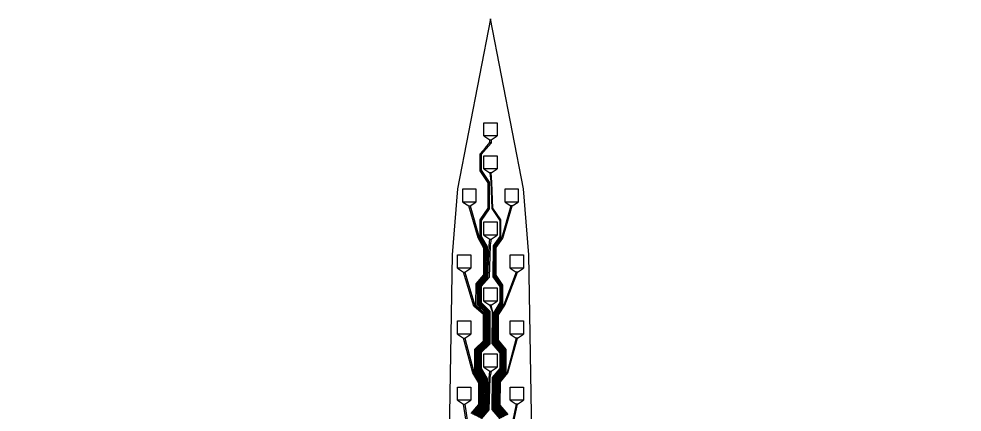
# Model space of a CAD drawing. Header units: inches. Extents: x 106592 to 209533, y 57057 to 74911.
# Drawn here: x 115401 to 116115, y 72411 to 72708 of the extents above; entities that cross this region are included whole.
import ezdxf

# ---------------------------------------------------------------- set-up
doc = ezdxf.new("R2010")
doc.units = ezdxf.units.IN
doc.header["$MEASUREMENT"] = 0
for name, color, linetype in [('metal', 221, 'Continuous'), ('nitride window', 40, 'Continuous'), ('profile', 140, 'Continuous')]:
    doc.layers.add(name, color=color, linetype=linetype)

msp = doc.modelspace()

# ---------------------------------------------------------------- linework, layer by layer
at = {"layer": 'metal'}
for points in [[(115753.25, 72629.52), (115763.25, 72629.52), (115763.25, 72619.52), (115753.25, 72619.52)], [(115763.25, 72619.52), (115753.25, 72619.52), (115757.75, 72616.52), (115758.75, 72616.52), (115763.25, 72619.52)], [(115757.75, 72616.52), (115758.75, 72616.52), (115758.75, 72614.02), (115757.75, 72614.52)], [(115753.25, 72604.52), (115763.25, 72604.52), (115763.25, 72594.52), (115753.25, 72594.52)], [(115763.25, 72594.52), (115753.25, 72594.52), (115757.75, 72591.52), (115758.75, 72591.52), (115763.25, 72594.52)], [(115737.25, 72579.52), (115747.25, 72579.52), (115747.25, 72569.52), (115737.25, 72569.52)], [(115769.25, 72579.52), (115779.25, 72579.52), (115779.25, 72569.52), (115769.25, 72569.52)], [(115747.25, 72569.52), (115737.25, 72569.52), (115741.75, 72566.52), (115742.75, 72566.52), (115747.25, 72569.52)], [(115779.25, 72569.52), (115769.25, 72569.52), (115773.75, 72566.52), (115774.75, 72566.52), (115779.25, 72569.52)], [(115753.25, 72554.52), (115763.25, 72554.52), (115763.25, 72544.52), (115753.25, 72544.52)], [(115763.25, 72544.52), (115753.25, 72544.52), (115757.75, 72541.52), (115758.75, 72541.52), (115763.25, 72544.52)], [(115733.25, 72529.52), (115743.25, 72529.52), (115743.25, 72519.52), (115733.25, 72519.52)], [(115773.25, 72529.52), (115783.25, 72529.52), (115783.25, 72519.52), (115773.25, 72519.52)], [(115743.25, 72519.52), (115733.25, 72519.52), (115737.75, 72516.52), (115738.75, 72516.52), (115743.25, 72519.52)], [(115783.25, 72519.52), (115773.25, 72519.52), (115777.75, 72516.52), (115778.75, 72516.52), (115783.25, 72519.52)], [(115753.25, 72504.52), (115763.25, 72504.52), (115763.25, 72494.52), (115753.25, 72494.52)], [(115763.25, 72494.52), (115753.25, 72494.52), (115757.75, 72491.52), (115758.75, 72491.52), (115763.25, 72494.52)], [(115733.25, 72479.52), (115743.25, 72479.52), (115743.25, 72469.52), (115733.25, 72469.52)], [(115773.25, 72479.52), (115783.25, 72479.52), (115783.25, 72469.52), (115773.25, 72469.52)], [(115743.25, 72469.52), (115733.25, 72469.52), (115737.75, 72466.52), (115738.75, 72466.52), (115743.25, 72469.52)], [(115783.25, 72469.52), (115773.25, 72469.52), (115777.75, 72466.52), (115778.75, 72466.52), (115783.25, 72469.52)], [(115753.25, 72454.52), (115763.25, 72454.52), (115763.25, 72444.52), (115753.25, 72444.52)], [(115763.25, 72444.52), (115753.25, 72444.52), (115757.75, 72441.52), (115758.75, 72441.52), (115763.25, 72444.52)], [(115733.25, 72429.52), (115743.25, 72429.52), (115743.25, 72419.52), (115733.25, 72419.52)], [(115773.25, 72429.52), (115783.25, 72429.52), (115783.25, 72419.52), (115773.25, 72419.52)], [(115743.25, 72419.52), (115733.25, 72419.52), (115737.75, 72416.52), (115738.75, 72416.52), (115743.25, 72419.52)], [(115783.25, 72419.52), (115773.25, 72419.52), (115777.75, 72416.52), (115778.75, 72416.52), (115783.25, 72419.52)]]:
    msp.add_lwpolyline(points, close=True, dxfattribs=at)
for points in [[(115747.79, 72407.36), (115753.57, 72414.17), (115753.65, 72434.72), (115749.15, 72442.47), (115749.18, 72456.63), (115755.65, 72463.08), (115755.75, 72485.77), (115748.85, 72492.32), (115748.88, 72506.79), (115754.76, 72513.55), (115754.85, 72535.32), (115750.45, 72543.12), (115750.47, 72555.96), (115756.38, 72564.78), (115756.45, 72584.12), (115750.45, 72593.12), (115750.47, 72605.96), (115754.5, 72610.61), (115757.75, 72614.52), (115758.75, 72614.02), (115751.27, 72605.55), (115751.25, 72593.52), (115757.25, 72584.52), (115757.17, 72564.37), (115751.27, 72555.55), (115751.25, 72543.52), (115755.65, 72535.72), (115755.55, 72513.14), (115749.68, 72506.38), (115749.65, 72492.72), (115756.45, 72486.12), (115756.35, 72462.72), (115749.88, 72456.27), (115749.85, 72442.82), (115754.35, 72435.07), (115754.26, 72413.8), (115748.49, 72407)], [(115767.35, 72406.57), (115761.45, 72413.62), (115761.54, 72435.6), (115767.32, 72442.41), (115767.35, 72456.57), (115761.45, 72463.62), (115761.54, 72485.6), (115766.03, 72493.08), (115766.05, 72505.92), (115760.73, 72513.32), (115760.95, 72535.91), (115766.03, 72543.08), (115766.05, 72555.92), (115760.05, 72564.92), (115759.33, 72584.67), (115758.75, 72591.52), (115758.75, 72591.52), (115757.75, 72591.52), (115758.53, 72585.09), (115759.25, 72564.52), (115765.25, 72555.52), (115765.23, 72543.49), (115760.15, 72536.32), (115760.05, 72512.92), (115765.25, 72505.52), (115765.23, 72493.49), (115760.85, 72485.96), (115760.75, 72463.27), (115766.65, 72456.22), (115766.62, 72442.77), (115760.85, 72435.96), (115760.75, 72413.27), (115766.65, 72406.22)], [(115746.4, 72408.08), (115752.18, 72414.89), (115752.25, 72434.02), (115747.75, 72441.77), (115747.79, 72457.36), (115754.26, 72463.8), (115754.26, 72485.03), (115747.25, 72491.52), (115747.3, 72507.61), (115753.17, 72514.37), (115753.25, 72534.52), (115748.85, 72542.32), (115741.75, 72566.52), (115741.75, 72566.52), (115742.75, 72566.52), (115749.65, 72542.72), (115754.05, 72534.92), (115753.97, 72513.96), (115748.09, 72507.2), (115748.05, 72491.92), (115755.05, 72485.42), (115754.96, 72463.44), (115748.49, 72457), (115748.45, 72442.12), (115752.95, 72434.37), (115752.87, 72414.53), (115747.1, 72407.72)], [(115768.75, 72407.27), (115762.85, 72414.32), (115762.93, 72434.88), (115768.71, 72441.69), (115768.75, 72457.27), (115762.85, 72464.32), (115762.93, 72484.88), (115767.62, 72492.26), (115767.65, 72506.72), (115762.45, 72514.12), (115762.53, 72535.09), (115767.62, 72542.26), (115774.75, 72566.52), (115774.75, 72566.52), (115773.75, 72566.52), (115766.82, 72542.67), (115761.74, 72535.5), (115761.65, 72513.72), (115766.85, 72506.32), (115766.82, 72492.67), (115762.24, 72485.24), (115762.15, 72463.97), (115768.05, 72456.92), (115768.01, 72442.05), (115762.24, 72435.24), (115762.15, 72413.97), (115768.05, 72406.92)], [(115749.18, 72406.63), (115754.96, 72413.44), (115755.05, 72435.42), (115750.55, 72443.17), (115750.57, 72455.91), (115757.04, 72462.36), (115757.15, 72486.47), (115750.45, 72493.12), (115750.47, 72505.96), (115756.35, 72512.72), (115757.25, 72536.52), (115757.75, 72541.52), (115757.75, 72541.52), (115758.75, 72541.52), (115758.05, 72536.92), (115757.14, 72512.31), (115751.27, 72505.55), (115751.27, 72493.53), (115757.85, 72486.82), (115757.74, 72462), (115751.27, 72455.55), (115751.25, 72443.52), (115755.75, 72435.77), (115755.65, 72413.08), (115749.88, 72406.27)], [(115745.01, 72408.8), (115750.79, 72415.61), (115750.85, 72433.32), (115746.35, 72441.07), (115746.4, 72458.08), (115752.87, 72464.53), (115752.95, 72484.37), (115745.65, 72490.72), (115737.75, 72516.52), (115737.75, 72516.52), (115738.75, 72516.52), (115746.45, 72491.12), (115753.65, 72484.72), (115753.57, 72464.17), (115747.1, 72457.72), (115747.05, 72441.42), (115751.55, 72433.67), (115751.49, 72415.25), (115745.71, 72408.44)], [(115770.15, 72407.97), (115764.25, 72415.02), (115764.32, 72434.16), (115770.1, 72440.97), (115770.15, 72457.97), (115764.25, 72465.02), (115764.32, 72484.16), (115769.2, 72491.43), (115778.75, 72516.52), (115778.75, 72516.52), (115777.75, 72516.52), (115768.41, 72491.84), (115763.62, 72484.52), (115763.55, 72464.67), (115769.45, 72457.62), (115769.4, 72441.33), (115763.62, 72434.52), (115763.55, 72414.67), (115769.45, 72407.62)], [(115765.95, 72405.87), (115760.05, 72412.92), (115760.15, 72436.32), (115765.93, 72443.13), (115765.95, 72455.87), (115760.05, 72462.92), (115760.05, 72486.38), (115758.75, 72491.52), (115758.75, 72491.52), (115757.75, 72491.52), (115759.46, 72486.68), (115759.35, 72462.57), (115765.25, 72455.52), (115765.23, 72443.49), (115759.46, 72436.68), (115759.35, 72412.57), (115765.25, 72405.52)], [(115743.62, 72409.52), (115749.4, 72416.33), (115749.45, 72432.62), (115744.95, 72440.37), (115737.75, 72466.52), (115737.75, 72466.52), (115738.75, 72466.52), (115745.65, 72440.72), (115750.15, 72432.97), (115750.1, 72415.97), (115744.32, 72409.16)], [(115771.55, 72408.67), (115765.65, 72415.72), (115765.71, 72433.44), (115771.49, 72440.25), (115778.75, 72466.52), (115778.75, 72466.52), (115777.75, 72466.52), (115770.79, 72440.61), (115765.01, 72433.8), (115764.95, 72415.37), (115770.85, 72408.32)], [(115750.57, 72405.91), (115756.35, 72412.72), (115757.15, 72436.47), (115757.75, 72441.52), (115757.75, 72441.52), (115758.75, 72441.52), (115757.85, 72436.82), (115757.04, 72412.36), (115751.27, 72405.55)], [(115742.15, 72388.97), (115737.75, 72416.52), (115737.75, 72416.52), (115738.75, 72416.52), (115742.85, 72389.32)], [(115772.87, 72389.53), (115778.75, 72416.52), (115778.75, 72416.52), (115777.75, 72416.52), (115772.18, 72389.89)]]:
    msp.add_lwpolyline(points, dxfattribs=at)
at = {"layer": 'nitride window'}
for points in [[(115753.25, 72629.52), (115763.25, 72629.52), (115763.25, 72619.52), (115753.25, 72619.52)], [(115753.25, 72604.52), (115763.25, 72604.52), (115763.25, 72594.52), (115753.25, 72594.52)], [(115737.25, 72579.52), (115747.25, 72579.52), (115747.25, 72569.52), (115737.25, 72569.52)], [(115769.25, 72579.52), (115779.25, 72579.52), (115779.25, 72569.52), (115769.25, 72569.52)], [(115753.25, 72554.52), (115763.25, 72554.52), (115763.25, 72544.52), (115753.25, 72544.52)], [(115733.25, 72529.52), (115743.25, 72529.52), (115743.25, 72519.52), (115733.25, 72519.52)], [(115773.25, 72529.52), (115783.25, 72529.52), (115783.25, 72519.52), (115773.25, 72519.52)], [(115753.25, 72504.52), (115763.25, 72504.52), (115763.25, 72494.52), (115753.25, 72494.52)], [(115733.25, 72479.52), (115743.25, 72479.52), (115743.25, 72469.52), (115733.25, 72469.52)], [(115773.25, 72479.52), (115783.25, 72479.52), (115783.25, 72469.52), (115773.25, 72469.52)], [(115753.25, 72454.52), (115763.25, 72454.52), (115763.25, 72444.52), (115753.25, 72444.52)], [(115733.25, 72429.52), (115743.25, 72429.52), (115743.25, 72419.52), (115733.25, 72419.52)], [(115773.25, 72429.52), (115783.25, 72429.52), (115783.25, 72419.52), (115773.25, 72419.52)]]:
    msp.add_lwpolyline(points, close=True, dxfattribs=at)
at = {"layer": 'profile'}
msp.add_lwpolyline([(115803.25, 60728.12), (115803.25, 62998.05), (115800.74, 63998.05), (115801.25, 71689.52), (115787.25, 72529.52), (115783.25, 72579.52), (115758.25, 72708.12), (115733.25, 72579.52), (115729.25, 72529.52), (115715.25, 71689.52), (115715.75, 63998.05), (115713.25, 62998.05), (115713.25, 60728.12), (115693.25, 60708.12), (115421.43, 60708.12), (115401.43, 60688.12), (115401.43, 57237.44), (115421.43, 57217.44), (116095.07, 57217.44), (116115.07, 57237.44), (116115.07, 60688.12), (116095.07, 60708.12), (115823.25, 60708.12)], close=True, dxfattribs=at)

doc.saveas('drawing.dxf')
